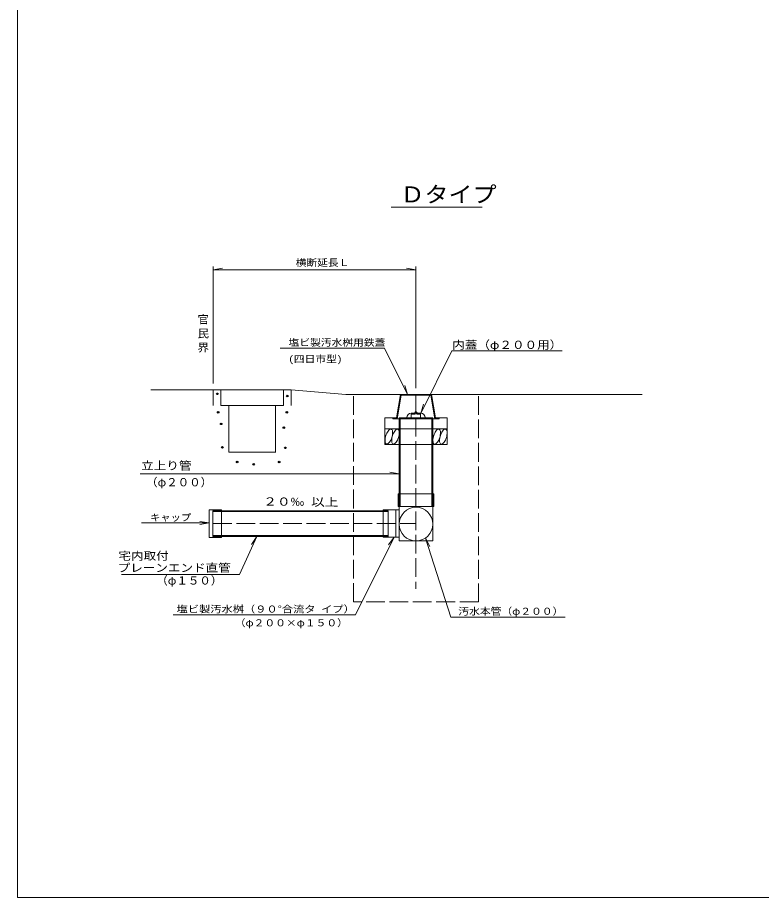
# Model space of a CAD drawing. Units: millimetres on the paper. Extents: x -390 to 406, y -282 to 282.
# Drawn here: x -390.5 to -152.2, y -282 to 0 of the extents above; entities that cross this region are included whole.
import ezdxf
from ezdxf.enums import TextEntityAlignment as Align

# ---------------------------------------------------------------- set-up
doc = ezdxf.new("R2010")
doc.units = ezdxf.units.MM
doc.header["$PDMODE"] = 32
doc.header["$PDSIZE"] = 0.5
doc.linetypes.add('DASHED', pattern=[7.5, 6, -1.5])
for name, color, linetype, lineweight in [('0-1__0-1_0', 7, 'Continuous', 18), ('0-2__0-2_レイヤ1', 7, 'Continuous', 18), ('0-3__0-3_レイヤ2', 7, 'Continuous', 18), ('0-4__0-4_レイヤ3', 7, 'Continuous', 18), ('0-5__0-5_レイヤ4', 7, 'Continuous', 18), ('1-E__0-1_レイヤ1', 7, 'Continuous', 18)]:
    doc.layers.add(name, color=color, linetype=linetype, lineweight=lineweight)
for name, color, linetype in [('0-6__0-6_レイヤ5', 7, 'Continuous'), ('0-8__0-9_レイヤ53', 7, 'Continuous'), ('0-A__0-B_レイヤ66', 7, 'Continuous'), ('0-C__0-D_レイヤ72', 7, 'Continuous'), ('1-0__1-2_レイヤ112', 7, 'Continuous'), ('1-3__1-5_レイヤ121', 7, 'Continuous'), ('1-7__1-9_レイヤ190', 7, 'Continuous'), ('1-8__1-B_レイヤ198', 7, 'Continuous'), ('1-9__1-C_レイヤ200', 7, 'Continuous'), ('1-C__1-F_レイヤ250', 7, 'Continuous')]:
    doc.layers.add(name, color=color, linetype=linetype)
doc.styles.add('ＭＳ ゴシック', font='')
doc.styles.get('ＭＳ ゴシック').set_extended_font_data('MS Gothic')

msp = doc.modelspace()

# ---------------------------------------------------------------- linework, layer by layer
at = {"layer": '0-2__0-2_レイヤ1'}
for p, q in [((-324.857, -80.301), (-327.857, -80.801)), ((-327.857, -80.801), (-262.857, -80.801)), ((-265.857, -80.301), (-262.857, -80.801)), ((-265.566, -120.801), (-272.969, -105.997)), ((-265.566, -120.801), (-266.461, -117.895)), ((-307.857, -124.301), (-307.857, -139.32)), ((-271.632, -169.032), (-269.843, -166.572)), ((-251.688, -192.172), (-259.832, -166.819)), ((-340.627, -191.462), (-282.288, -191.462)), ((-282.288, -191.462), (-335.788, -191.462)), ((-251.688, -192.172), (-220.188, -192.172)), ((-215.053, -192.172), (-251.688, -192.172))]:
    msp.add_line(p, q, dxfattribs=at)
for points in [[(-241.656, -60.801), (-270.857, -60.801), (-241.656, -60.801)], [(-327.857, -117.301), (-327.857, -79.801), (-327.857, -117.301)], [(-262.857, -118.801), (-262.857, -79.801), (-262.857, -118.801)], [(-295.936, -105.997), (-272.969, -105.997), (-306.324, -105.997)], [(-332.857, -119.301), (-347.857, -119.301), (-332.857, -119.301)], [(-332.857, -119.301), (-327.857, -119.301), (-332.857, -119.301)], [(-327.857, -119.301), (-327.857, -124.301), (-327.857, -119.301)], [(-305.357, -119.301), (-327.857, -119.301), (-305.357, -119.301)], [(-325.357, -119.301), (-327.857, -119.301), (-325.357, -119.301)], [(-325.357, -119.301), (-325.357, -124.301), (-325.357, -119.301)], [(-305.357, -124.301), (-305.357, -119.301), (-305.357, -124.301)], [(-302.857, -119.301), (-305.357, -119.301), (-302.857, -119.301)], [(-302.857, -119.301), (-302.857, -124.301), (-302.857, -119.301)], [(-302.857, -119.301), (-285.357, -120.801), (-302.857, -119.301)], [(-190.357, -120.801), (-285.357, -120.801), (-190.357, -120.801)], [(-240.857, -120.801), (-221.857, -120.801), (-240.857, -120.801)], [(-307.857, -124.301), (-322.857, -124.301), (-307.857, -124.301)], [(-305.357, -124.301), (-307.857, -124.301), (-305.357, -124.301)], [(-307.817, -139.32), (-322.817, -139.32), (-307.817, -139.32)], [(-329.152, -161.963), (-350.785, -161.963), (-329.152, -161.963)], [(-329.152, -161.963), (-332.152, -161.463), (-329.152, -161.963)], [(-329.152, -161.963), (-332.152, -162.463), (-329.152, -161.963)], [(-269.849, -166.583), (-282.288, -191.462), (-269.849, -166.583)], [(-258.446, -169.526), (-259.832, -166.819), (-258.446, -169.526)]]:
    msp.add_lwpolyline(points, dxfattribs=at)
msp.add_lwpolyline([(-322.857, -139.32), (-322.857, -124.301), (-325.357, -124.301), (-322.857, -124.301)], close=True, dxfattribs=at)
msp.add_circle((-262.857, -162.345), 5.4, dxfattribs=at)
at = {"layer": '0-3__0-3_レイヤ2'}
msp.add_lwpolyline([(-390.5, 282), (-390.5, -282), (405.5, -282), (405.5, 282)], close=True, dxfattribs=at)
at = {"layer": '0-4__0-4_レイヤ3', "linetype": 'DASHED'}
for p, q in [((-282.857, -187.297), (-282.857, -120.801)), ((-262.857, -120.801), (-262.857, -183.147)), ((-242.857, -121.347), (-242.857, -187.297)), ((-327.902, -162.183), (-262.857, -162.183)), ((-242.857, -187.297), (-282.857, -187.297))]:
    msp.add_line(p, q, dxfattribs=at)
at = {"layer": '0-4__0-4_レイヤ3'}
for p, q in [((-329.152, -166.683), (-329.152, -157.759)), ((-325.152, -157.759), (-329.152, -157.759)), ((-325.152, -166.683), (-325.152, -157.759)), ((-327.902, -158.058), (-327.902, -166.308)), ((-327.902, -158.333), (-271.782, -158.333)), ((-327.902, -166.033), (-271.782, -166.033)), ((-327.902, -166.308), (-271.782, -166.308)), ((-313.884, -166.308), (-319.353, -178.471)), ((-315.571, -168.839), (-313.884, -166.308)), ((-325.152, -166.683), (-329.152, -166.683)), ((-319.353, -178.471), (-357.183, -178.471))]:
    msp.add_line(p, q, dxfattribs=at)
msp.add_lwpolyline([(-327.902, -158.058), (-271.782, -158.058), (-271.782, -166.308)], dxfattribs=at)
at = {"layer": '0-6__0-6_レイヤ5'}
msp.add_point((-324.886, -137.769), dxfattribs=at)
at = {"layer": '0-8__0-9_レイヤ53'}
msp.add_point((-304.733, -137.894), dxfattribs=at)
at = {"layer": '0-A__0-B_レイヤ66'}
for p in [(-326.253, -126.516), (-304.239, -126.516)]:
    msp.add_point(p, dxfattribs=at)
at = {"layer": '0-C__0-D_レイヤ72'}
msp.add_point((-326.5, -120.579), dxfattribs=at)
at = {"layer": '1-0__1-2_レイヤ112'}
msp.add_point((-306.712, -142.47), dxfattribs=at)
at = {"layer": '1-3__1-5_レイヤ121'}
msp.add_point((-314.835, -143.18), dxfattribs=at)
at = {"layer": '1-7__1-9_レイヤ190'}
msp.add_point((-325.264, -130.226), dxfattribs=at)
at = {"layer": '1-8__1-B_レイヤ198'}
msp.add_point((-305.188, -131.431), dxfattribs=at)
at = {"layer": '1-9__1-C_レイヤ200'}
msp.add_point((-304.115, -121.321), dxfattribs=at)
at = {"layer": '1-C__1-F_レイヤ250'}
msp.add_point((-320.153, -142.438), dxfattribs=at)
at = {"layer": '1-E__0-1_レイヤ1'}
for p, q in [((-271.808, -132.531), (-272.01, -132.842)), ((-271.598, -132.274), (-271.808, -132.531)), ((-271.386, -132.078), (-271.598, -132.274)), ((-271.18, -131.95), (-271.386, -132.078)), ((-270.986, -131.893), (-271.18, -131.95)), ((-270.809, -131.909), (-270.986, -131.893)), ((-270.655, -131.997), (-270.809, -131.909)), ((-270.528, -132.155), (-270.655, -131.997)), ((-270.432, -132.378), (-270.528, -132.155)), ((-270.371, -132.66), (-270.432, -132.378)), ((-269.683, -132.531), (-269.885, -132.842)), ((-269.473, -132.274), (-269.683, -132.531)), ((-269.261, -132.078), (-269.473, -132.274)), ((-269.055, -131.95), (-269.261, -132.078)), ((-268.861, -131.893), (-269.055, -131.95)), ((-268.684, -131.909), (-268.861, -131.893)), ((-268.53, -131.997), (-268.684, -131.909)), ((-268.403, -132.155), (-268.53, -131.997)), ((-268.307, -132.378), (-268.403, -132.155)), ((-268.246, -132.66), (-268.307, -132.378)), ((-256.465, -132.531), (-256.667, -132.842)), ((-256.255, -132.274), (-256.465, -132.531)), ((-256.044, -132.078), (-256.255, -132.274)), ((-255.838, -131.95), (-256.044, -132.078)), ((-255.643, -131.893), (-255.838, -131.95)), ((-255.466, -131.909), (-255.643, -131.893)), ((-255.312, -131.997), (-255.466, -131.909)), ((-255.185, -132.155), (-255.312, -131.997)), ((-255.09, -132.378), (-255.185, -132.155)), ((-255.029, -132.66), (-255.09, -132.378)), ((-254.34, -132.531), (-254.543, -132.842)), ((-254.13, -132.274), (-254.34, -132.531)), ((-253.919, -132.078), (-254.13, -132.274)), ((-253.713, -131.95), (-253.919, -132.078)), ((-253.518, -131.893), (-253.713, -131.95)), ((-253.341, -131.909), (-253.518, -131.893)), ((-253.187, -131.997), (-253.341, -131.909)), ((-253.06, -132.155), (-253.187, -131.997)), ((-252.965, -132.378), (-253.06, -132.155)), ((-252.904, -132.66), (-252.965, -132.378)), ((-272.76, -135.226), (-272.772, -135.597)), ((-272.712, -134.828), (-272.76, -135.226)), ((-272.629, -134.412), (-272.712, -134.828)), ((-272.513, -133.994), (-272.629, -134.412)), ((-272.368, -133.584), (-272.513, -133.994)), ((-272.199, -133.196), (-272.368, -133.584)), ((-272.01, -132.842), (-272.199, -133.196)), ((-270.919, -135.391), (-270.75, -135.003)), ((-270.75, -135.003), (-270.605, -134.594)), ((-270.635, -135.226), (-270.647, -135.597)), ((-270.587, -134.828), (-270.635, -135.226)), ((-270.605, -134.594), (-270.489, -134.175)), ((-270.504, -134.412), (-270.587, -134.828)), ((-270.388, -133.994), (-270.504, -134.412)), ((-270.489, -134.175), (-270.406, -133.76)), ((-270.406, -133.76), (-270.358, -133.361)), ((-270.243, -133.584), (-270.388, -133.994)), ((-270.346, -132.991), (-270.371, -132.66)), ((-270.358, -133.361), (-270.346, -132.991)), ((-270.074, -133.196), (-270.243, -133.584)), ((-269.885, -132.842), (-270.074, -133.196)), ((-268.794, -135.391), (-268.625, -135.003)), ((-268.625, -135.003), (-268.48, -134.594)), ((-268.48, -134.594), (-268.364, -134.175)), ((-268.364, -134.175), (-268.281, -133.76)), ((-268.281, -133.76), (-268.233, -133.361)), ((-268.221, -132.991), (-268.246, -132.66)), ((-268.233, -133.361), (-268.221, -132.991)), ((-257.417, -135.226), (-257.429, -135.597)), ((-257.369, -134.828), (-257.417, -135.226)), ((-257.286, -134.412), (-257.369, -134.828)), ((-257.17, -133.994), (-257.286, -134.412)), ((-257.026, -133.584), (-257.17, -133.994)), ((-256.856, -133.196), (-257.026, -133.584)), ((-256.667, -132.842), (-256.856, -133.196)), ((-255.576, -135.391), (-255.407, -135.003)), ((-255.407, -135.003), (-255.262, -134.594)), ((-255.293, -135.226), (-255.304, -135.597)), ((-255.244, -134.828), (-255.293, -135.226)), ((-255.262, -134.594), (-255.147, -134.175)), ((-255.161, -134.412), (-255.244, -134.828)), ((-255.045, -133.994), (-255.161, -134.412)), ((-255.147, -134.175), (-255.063, -133.76)), ((-255.063, -133.76), (-255.015, -133.361)), ((-254.901, -133.584), (-255.045, -133.994)), ((-255.003, -132.991), (-255.029, -132.66)), ((-255.015, -133.361), (-255.003, -132.991)), ((-254.731, -133.196), (-254.901, -133.584)), ((-254.543, -132.842), (-254.731, -133.196)), ((-253.451, -135.391), (-253.282, -135.003)), ((-253.282, -135.003), (-253.137, -134.594)), ((-253.137, -134.594), (-253.022, -134.175)), ((-253.022, -134.175), (-252.938, -133.76)), ((-252.938, -133.76), (-252.89, -133.361)), ((-252.879, -132.991), (-252.904, -132.66)), ((-252.89, -133.361), (-252.879, -132.991)), ((-272.857, -136.801), (-252.857, -136.801)), ((-272.772, -135.597), (-272.747, -135.928)), ((-272.747, -135.928), (-272.685, -136.209)), ((-272.685, -136.209), (-272.59, -136.432)), ((-272.59, -136.432), (-272.463, -136.59)), ((-272.463, -136.59), (-272.309, -136.679)), ((-272.309, -136.679), (-272.132, -136.695)), ((-272.132, -136.695), (-271.937, -136.637)), ((-271.937, -136.637), (-271.731, -136.509)), ((-271.731, -136.509), (-271.52, -136.314)), ((-271.52, -136.314), (-271.31, -136.057)), ((-271.31, -136.057), (-271.108, -135.746)), ((-271.108, -135.746), (-270.919, -135.391)), ((-270.647, -135.597), (-270.622, -135.928)), ((-270.622, -135.928), (-270.56, -136.209)), ((-270.56, -136.209), (-270.465, -136.432)), ((-270.465, -136.432), (-270.338, -136.59)), ((-270.338, -136.59), (-270.184, -136.679)), ((-270.184, -136.679), (-270.007, -136.695)), ((-270.007, -136.695), (-269.812, -136.637)), ((-269.812, -136.637), (-269.606, -136.509)), ((-269.606, -136.509), (-269.395, -136.314)), ((-269.395, -136.314), (-269.185, -136.057)), ((-269.185, -136.057), (-268.983, -135.746)), ((-268.983, -135.746), (-268.794, -135.391)), ((-257.429, -135.597), (-257.404, -135.928)), ((-257.404, -135.928), (-257.343, -136.209)), ((-257.343, -136.209), (-257.247, -136.432)), ((-257.247, -136.432), (-257.121, -136.59)), ((-257.121, -136.59), (-256.966, -136.679)), ((-256.966, -136.679), (-256.789, -136.695)), ((-256.789, -136.695), (-256.595, -136.637)), ((-256.595, -136.637), (-256.389, -136.509)), ((-256.389, -136.509), (-256.178, -136.314)), ((-256.178, -136.314), (-255.968, -136.057)), ((-255.968, -136.057), (-255.765, -135.746)), ((-255.765, -135.746), (-255.576, -135.391)), ((-255.304, -135.597), (-255.279, -135.928)), ((-255.279, -135.928), (-255.218, -136.209)), ((-255.218, -136.209), (-255.122, -136.432)), ((-255.122, -136.432), (-254.996, -136.59)), ((-254.996, -136.59), (-254.841, -136.679)), ((-254.841, -136.679), (-254.664, -136.695)), ((-254.664, -136.695), (-254.47, -136.637)), ((-254.47, -136.637), (-254.264, -136.509)), ((-254.264, -136.509), (-254.053, -136.314)), ((-254.053, -136.314), (-253.843, -136.057)), ((-253.843, -136.057), (-253.64, -135.746)), ((-253.64, -135.746), (-253.451, -135.391)), ((-351.216, -146.227), (-268.257, -146.227)), ((-268.257, -146.227), (-344.946, -146.227)), ((-273.357, -157.783), (-273.357, -164.233)), ((-273.357, -166.583), (-273.357, -157.783)), ((-269.357, -157.783), (-269.357, -166.583)), ((-268.257, -157.17), (-268.257, -164.233)), ((-268.257, -167.745), (-268.257, -157.17)), ((-269.357, -163.858), (-269.357, -158.158)), ((-268.257, -167.745), (-257.457, -167.745))]:
    msp.add_line(p, q, dxfattribs=at)
for points in [[(-251.361, -106.856), (-261.361, -126.856), (-251.361, -106.856)], [(-216.046, -106.856), (-251.361, -106.856), (-220.861, -106.856)], [(-269.107, -128.301), (-267.857, -120.801), (-269.107, -128.301)], [(-268.891, -128.556), (-267.641, -121.056), (-268.891, -128.556)], [(-267.857, -120.801), (-257.857, -120.801), (-267.857, -120.801)], [(-258.073, -121.056), (-267.641, -121.056), (-258.073, -121.056)], [(-256.823, -128.556), (-258.073, -121.056), (-256.823, -128.556)], [(-256.607, -128.301), (-257.857, -120.801), (-256.607, -128.301)], [(-261.361, -126.856), (-260.467, -123.949), (-261.361, -126.856)], [(-264.357, -126.801), (-263.357, -126.801), (-264.357, -126.801)], [(-262.857, -126.301), (-263.357, -126.801), (-262.857, -126.301)], [(-263.232, -127.101), (-262.857, -126.726), (-263.232, -127.101)], [(-262.857, -126.301), (-262.357, -126.801), (-262.857, -126.301)], [(-262.481, -127.101), (-262.857, -126.726), (-262.481, -127.101)], [(-261.357, -126.801), (-262.357, -126.801), (-261.357, -126.801)], [(-269.107, -128.301), (-272.857, -128.301), (-269.107, -128.301)], [(-272.857, -128.301), (-272.857, -136.801), (-272.857, -128.301)], [(-270.257, -128.556), (-270.257, -128.301), (-270.257, -128.556)], [(-268.257, -128.556), (-270.257, -128.556), (-268.257, -128.556)], [(-257.457, -128.301), (-268.257, -128.301), (-257.457, -128.301)], [(-268.257, -157.17), (-268.257, -128.301), (-268.257, -157.17)], [(-257.457, -128.556), (-268.257, -128.556), (-257.457, -128.556)], [(-267.932, -156.67), (-267.932, -128.556), (-267.932, -156.67)], [(-264.357, -128.301), (-264.357, -127.101), (-264.357, -128.301)], [(-263.232, -127.101), (-264.357, -127.101), (-263.232, -127.101)], [(-261.357, -127.101), (-262.481, -127.101), (-261.357, -127.101)], [(-261.373, -128.301), (-261.373, -127.101), (-261.373, -128.301)], [(-257.782, -156.67), (-257.782, -128.556), (-257.782, -156.67)], [(-257.457, -161.67), (-257.457, -128.301), (-257.457, -167.745)], [(-255.457, -128.556), (-257.457, -128.556), (-255.457, -128.556)], [(-252.857, -128.301), (-256.607, -128.301), (-252.857, -128.301)], [(-255.457, -128.556), (-255.457, -128.301), (-255.457, -128.556)], [(-252.857, -128.301), (-252.857, -136.801), (-252.857, -128.301)], [(-272.857, -131.801), (-267.857, -131.801), (-272.857, -131.801)], [(-257.857, -131.801), (-267.857, -131.801), (-257.857, -131.801)], [(-257.857, -131.801), (-252.857, -131.801), (-257.857, -131.801)], [(-271.257, -145.727), (-268.257, -146.227), (-271.257, -145.727)], [(-268.607, -152.67), (-257.107, -152.67), (-268.607, -152.67)], [(-268.607, -156.67), (-268.607, -152.67), (-268.607, -156.67)], [(-257.107, -156.67), (-257.107, -152.67), (-257.107, -156.67)], [(-273.357, -157.783), (-268.257, -157.783), (-273.357, -157.783)], [(-268.257, -156.67), (-268.607, -156.67), (-268.257, -156.67)], [(-268.257, -156.67), (-257.457, -156.67), (-268.257, -156.67)], [(-257.457, -161.67), (-257.457, -156.67), (-257.457, -161.67)], [(-257.457, -156.67), (-257.107, -156.67), (-257.457, -156.67)], [(-257.457, -158.301), (-257.457, -161.67), (-257.457, -158.301)], [(-268.257, -166.583), (-273.357, -166.583), (-268.257, -166.583)]]:
    msp.add_lwpolyline(points, dxfattribs=at)
for centre, start, end in [((-264.357, -128.301), 90, 179.99998), ((-264.357, -128.301), 90, 179.99998), ((-261.357, -128.301), 0, 90), ((-261.357, -128.301), 0, 90)]:
    msp.add_arc(centre, 1.5, start, end, dxfattribs=at)

# ---------------------------------------------------------------- texts
at = {"layer": '0-1__0-1_0', "style": 'ＭＳ ゴシック', "width": 1.15}
for s, p in [('塩ビ製汚水桝用鉄蓋', (-303.719, -105.897)), ('(四日市型)', (-303.719, -111.201))]:
    msp.add_text(s, height=2.199, dxfattribs=at).set_placement(p, align=Align.BOTTOM_LEFT)
at = {"layer": '0-2__0-2_レイヤ1', "style": 'ＭＳ ゴシック'}
for s, width, p in [('横断延長Ｌ', 1.15, (-301.422, -80.309)), ('キャップ', 1.1, (-348.085, -162.013)), ('塩ビ製汚水桝（９０°合流タ イプ）', 1.2, (-339.576, -191.362)), ('汚水本管（φ２００）', 1.15, (-249.301, -192.072)), ('（φ２００×φ１５０）', 1.15, (-320.938, -195.774))]:
    msp.add_text(s, height=2.199, dxfattribs=dict(at, width=width)).set_placement(p, align=Align.BOTTOM_LEFT)
at = {"layer": '0-4__0-4_レイヤ3', "style": 'ＭＳ ゴシック'}
for s, height, width, p in [('Ｄタイプ', 5.132, 1.1, (-267.838, -60.79)), ('官', 2.566, 1.05, (-332.842, -98.824)), ('民', 2.566, 1.05, (-332.842, -103.318)), ('界', 2.566, 1.05, (-332.842, -107.832)), ('宅内取付', 2.566, 1.15, (-358.184, -174.597)), ('プレーンエンド直管', 2.566, 1.15, (-358.435, -178.438)), ('（φ１５０）', 2.566, 1.05, (-346.071, -182.504))]:
    msp.add_text(s, height=height, dxfattribs=dict(at, width=width)).set_placement(p, align=Align.BOTTOM_LEFT)
at = {"layer": '0-5__0-5_レイヤ4', "style": 'ＭＳ ゴシック', "width": 1.25}
msp.add_text('２０‰ 以上', height=2.566, rotation=359.5, dxfattribs=at).set_placement((-311.791, -157.163), align=Align.BOTTOM_LEFT)
at = {"layer": '1-E__0-1_レイヤ1', "style": 'ＭＳ ゴシック'}
for s, width, p in [('内蓋（φ２００用）', 1.15, (-251.252, -106.967)), ('立上り管', 1.15, (-350.896, -145.67)), ('（φ２００）', 1.05, (-349.34, -151.003))]:
    msp.add_text(s, height=2.566, dxfattribs=dict(at, width=width)).set_placement(p, align=Align.BOTTOM_LEFT)

doc.saveas('drawing.dxf')
